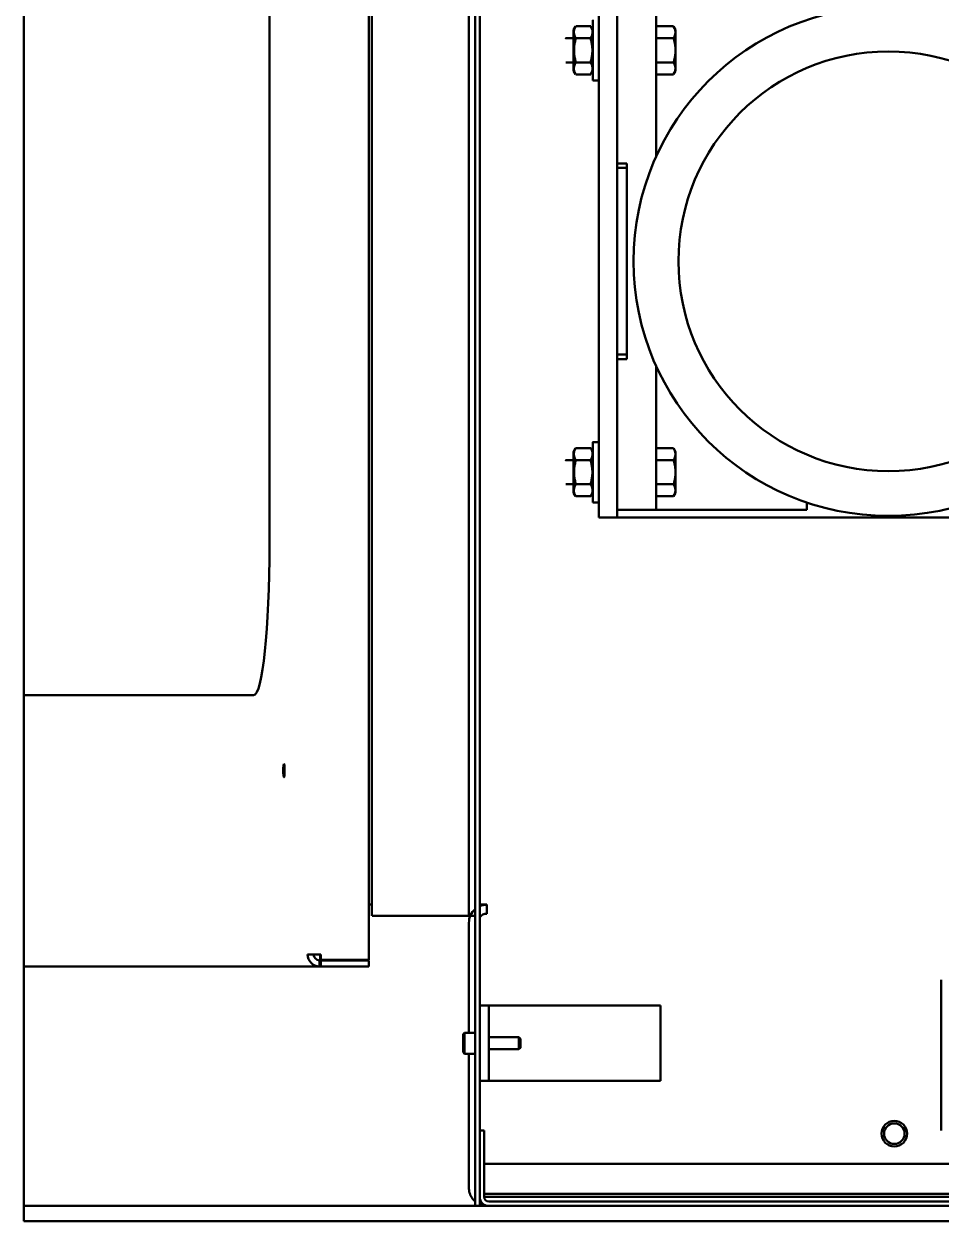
# Model space of a CAD drawing. Header units: millimetres. Extents: x 4915 to 15267, y 4787 to 10268.
# Drawn here: x 5756.6 to 6060.7, y 8630.8 to 9028 of the extents above; entities that cross this region are included whole.
import ezdxf

# ---------------------------------------------------------------- set-up
doc = ezdxf.new("R2010")
doc.units = ezdxf.units.MM
doc.layers.add('外形線', color=7, linetype='Continuous', lineweight=50)

msp = doc.modelspace()

# ---------------------------------------------------------------- linework, layer by layer
at = {"layer": '外形線'}
for p, q in [((5906.23, 9555.78), (5906.23, 8635.78)), ((5907.73, 8635.78), (5907.73, 9555.78)), ((5870.98, 8717.48), (5870.98, 9495.08)), ((5872.01, 9473.1), (5872.01, 8732.1)), ((5904.16, 9473.1), (5904.16, 8732.1)), ((5756.6, 8805.28), (5756.6, 9407.28)), ((5838.01, 9357.28), (5838.01, 8855.28)), ((5947.28, 8864.28), (5947.28, 9034.28)), ((5953.28, 8864.28), (5953.28, 9034.28)), ((5966.28, 8984.07), (5966.28, 9031.77)), ((5938.87, 9026.07), (5939.52, 9027.2)), ((5939.57, 9027.27), (5944.58, 9027.27)), ((5945.27, 9026.07), (5944.62, 9027.2)), ((5966.28, 9027.27), (5971.98, 9027.27)), ((5972.67, 9026.07), (5972.02, 9027.2)), ((5938.87, 9023.27), (5936.27, 9023.27)), ((5939.63, 9023.27), (5944.52, 9023.27)), ((5966.28, 9023.27), (5972.05, 9023.27)), ((5938.87, 9015.27), (5936.27, 9015.27)), ((5939.63, 9015.27), (5944.52, 9015.27)), ((5966.28, 9015.27), (5972.05, 9015.27)), ((5938.87, 9012.47), (5939.52, 9011.35)), ((5939.57, 9011.27), (5944.58, 9011.27)), ((5945.27, 9012.47), (5944.62, 9011.35)), ((5966.28, 9011.27), (5971.98, 9011.27)), ((5972.67, 9012.47), (5972.02, 9011.35)), ((5947.27, 9009.27), (5945.27, 9009.27)), ((5947.24, 9009.27), (5947.24, 8889.27)), ((5953.28, 8981.77), (5956.53, 8981.77)), ((5953.28, 8980.28), (5956.51, 8980.28)), ((5956.51, 8916.77), (5956.51, 8981.77)), ((5956.53, 8981.77), (5956.53, 8916.77)), ((5956.51, 8918.28), (5953.28, 8918.28)), ((5956.53, 8916.77), (5953.28, 8916.77)), ((5966.28, 8866.77), (5966.28, 8914.48)), ((5938.87, 8886.07), (5939.52, 8887.2)), ((5939.57, 8887.27), (5944.58, 8887.27)), ((5945.27, 8886.07), (5944.62, 8887.2)), ((5945.27, 8889.27), (5947.27, 8889.27)), ((5966.28, 8887.27), (5971.98, 8887.27)), ((5972.67, 8886.07), (5972.02, 8887.2)), ((5938.87, 8883.27), (5936.27, 8883.27)), ((5939.63, 8883.27), (5944.52, 8883.27)), ((5966.28, 8883.27), (5972.05, 8883.27)), ((5938.87, 8875.27), (5936.27, 8875.27)), ((5939.63, 8875.27), (5944.52, 8875.27)), ((5966.28, 8875.27), (5972.05, 8875.27)), ((5938.87, 8872.47), (5939.52, 8871.35)), ((5939.57, 8871.27), (5944.58, 8871.27)), ((5945.27, 8872.47), (5944.62, 8871.35)), ((5966.28, 8871.27), (5971.98, 8871.27)), ((5972.67, 8872.47), (5972.02, 8871.35)), ((5945.27, 8869.27), (5947.27, 8869.27)), ((5947.24, 8869.27), (5947.24, 8864.28)), ((5953.28, 8866.77), (5966.28, 8866.77)), ((5966.28, 8866.77), (6016.27, 8866.77)), ((6016.27, 8869.21), (6016.27, 8866.77)), ((5947.28, 8864.28), (5953.28, 8864.28)), ((5959.24, 8864.28), (5953.28, 8864.28)), ((6097.24, 8864.28), (5959.24, 8864.28)), ((5832.77, 8805.28), (5756.6, 8805.28)), ((5756.6, 8719.28), (5756.6, 8805.28)), ((5870.98, 8735.78), (5872.01, 8735.78)), ((5907.87, 8735.78), (5910.13, 8735.78)), ((5910.13, 8732.78), (5910.13, 8735.78)), ((5872.03, 8732.1), (5904.16, 8732.1)), ((5904.16, 8732.1), (5906.23, 8732.1)), ((5904.16, 8693.28), (5904.16, 8729.78)), ((5756.6, 8719.28), (5756.6, 8715.28)), ((5855.07, 8719.28), (5850.67, 8719.28)), ((5854.65, 8717.28), (5854.65, 8715.28)), ((5854.65, 8717.28), (5855.07, 8717.28)), ((5854.86, 8717.48), (5854.86, 8719.28)), ((5855.07, 8717.48), (5854.86, 8717.48)), ((5855.07, 8719.28), (5855.07, 8717.48)), ((5855.07, 8717.48), (5870.98, 8717.48)), ((5855.07, 8717.28), (5870.98, 8717.28)), ((5855.07, 8717.28), (5855.07, 8715.28)), ((5870.98, 8717.28), (5870.98, 8715.28)), ((5756.6, 8715.28), (5854.65, 8715.28)), ((5756.6, 8641.78), (5756.6, 8715.28)), ((5854.65, 8715.28), (5855.07, 8715.28)), ((5870.98, 8715.28), (5855.07, 8715.28)), ((6060.74, 8710.78), (6060.74, 8660.78)), ((5910.73, 8702.28), (5907.73, 8702.28)), ((5910.73, 8677.28), (5910.73, 8702.28)), ((5910.73, 8702.28), (5913.73, 8702.28)), ((5967.73, 8702.28), (5913.73, 8702.28)), ((5967.73, 8677.28), (5967.73, 8702.28)), ((5902.23, 8692.78), (5902.73, 8693.28)), ((5902.23, 8686.78), (5902.23, 8692.78)), ((5902.73, 8693.28), (5902.73, 8686.28)), ((5906.23, 8693.28), (5902.73, 8693.28)), ((5910.73, 8691.78), (5920.73, 8691.78)), ((5920.73, 8687.78), (5920.73, 8691.78)), ((5921.23, 8691.28), (5920.73, 8691.78)), ((5921.23, 8688.28), (5920.73, 8687.78)), ((5921.23, 8691.28), (5921.23, 8688.28)), ((5902.23, 8686.78), (5902.73, 8686.28)), ((5906.23, 8686.28), (5902.73, 8686.28)), ((5904.16, 8641.78), (5904.16, 8686.28)), ((5910.73, 8687.78), (5920.73, 8687.78)), ((5907.73, 8677.28), (5910.73, 8677.28)), ((5910.73, 8677.28), (5913.73, 8677.28)), ((5913.73, 8677.28), (5967.73, 8677.28)), ((5907.73, 8660.78), (5907.73, 8638.78)), ((5909.23, 8660.78), (5907.73, 8660.78)), ((5909.23, 8638.78), (5909.23, 8660.78)), ((6625.24, 8649.78), (5909.23, 8649.78)), ((5756.6, 8641.78), (5756.6, 8635.78)), ((6629.24, 8639.78), (5909.24, 8639.78)), ((6248.36, 8638.78), (5910.19, 8638.78)), ((6663.73, 8637.28), (5910.73, 8637.28)), ((5906.23, 8635.78), (5756.6, 8635.78)), ((5756.6, 8630.78), (5756.6, 8635.78)), ((5906.23, 8635.78), (5907.73, 8635.78)), ((5910.19, 8635.78), (5907.73, 8635.78)), ((5910.73, 8635.78), (5910.19, 8635.78)), ((5910.73, 8635.78), (6663.73, 8635.78)), ((6217.14, 8630.78), (5756.6, 8630.78))]:
    msp.add_line(p, q, dxfattribs=at).dxf.unprotected_set("ltscale", 0)
for points in [[(5939.57, 9027.27), (5939.47, 9027.09), (5939.38, 9026.91), (5939.3, 9026.73), (5939.23, 9026.56), (5939.17, 9026.39), (5939.12, 9026.23), (5939.07, 9026.07), (5939.04, 9025.91), (5939.01, 9025.75), (5939, 9025.59), (5938.99, 9025.44), (5938.99, 9025.28), (5938.99, 9025.13), (5939.01, 9024.97), (5939.03, 9024.82), (5939.06, 9024.66), (5939.1, 9024.5), (5939.15, 9024.34), (5939.2, 9024.17), (5939.27, 9024), (5939.34, 9023.83), (5939.43, 9023.65), (5939.52, 9023.46), (5939.63, 9023.27)], [(5944.52, 9023.27), (5944.63, 9023.46), (5944.72, 9023.65), (5944.81, 9023.83), (5944.88, 9024), (5944.95, 9024.17), (5945, 9024.34), (5945.05, 9024.5), (5945.09, 9024.66), (5945.12, 9024.82), (5945.14, 9024.97), (5945.16, 9025.13), (5945.16, 9025.28), (5945.16, 9025.44), (5945.15, 9025.59), (5945.13, 9025.75), (5945.11, 9025.91), (5945.07, 9026.07), (5945.03, 9026.23), (5944.98, 9026.39), (5944.92, 9026.56), (5944.85, 9026.73), (5944.77, 9026.91), (5944.68, 9027.09), (5944.58, 9027.27)], [(5972.05, 9023.27), (5972.15, 9023.46), (5972.24, 9023.64), (5972.32, 9023.82), (5972.39, 9023.99), (5972.45, 9024.16), (5972.5, 9024.32), (5972.55, 9024.48), (5972.58, 9024.64), (5972.61, 9024.8), (5972.63, 9024.95), (5972.64, 9025.11), (5972.64, 9025.26), (5972.63, 9025.42), (5972.62, 9025.57), (5972.59, 9025.73), (5972.56, 9025.89), (5972.52, 9026.05), (5972.48, 9026.21), (5972.42, 9026.37), (5972.35, 9026.54), (5972.28, 9026.72), (5972.19, 9026.9), (5972.09, 9027.08), (5971.98, 9027.27)], [(5939.63, 9023.27), (5939.53, 9022.9), (5939.44, 9022.53), (5939.35, 9022.18), (5939.28, 9021.83), (5939.22, 9021.5), (5939.17, 9021.17), (5939.12, 9020.84), (5939.09, 9020.52), (5939.06, 9020.21), (5939.04, 9019.89), (5939.03, 9019.58), (5939.02, 9019.27), (5939.03, 9018.96), (5939.04, 9018.65), (5939.06, 9018.34), (5939.09, 9018.02), (5939.12, 9017.7), (5939.17, 9017.38), (5939.22, 9017.05), (5939.28, 9016.71), (5939.35, 9016.37), (5939.44, 9016.01), (5939.53, 9015.65), (5939.63, 9015.27)], [(5944.52, 9015.27), (5944.62, 9015.65), (5944.71, 9016.01), (5944.8, 9016.37), (5944.87, 9016.71), (5944.93, 9017.05), (5944.98, 9017.38), (5945.03, 9017.7), (5945.06, 9018.02), (5945.09, 9018.34), (5945.11, 9018.65), (5945.12, 9018.96), (5945.13, 9019.27), (5945.12, 9019.58), (5945.11, 9019.89), (5945.09, 9020.21), (5945.06, 9020.52), (5945.03, 9020.84), (5944.98, 9021.17), (5944.93, 9021.5), (5944.87, 9021.83), (5944.8, 9022.18), (5944.71, 9022.53), (5944.62, 9022.9), (5944.52, 9023.27)], [(5972.68, 9019.27), (5972.67, 9019.44), (5972.67, 9019.61), (5972.66, 9019.78), (5972.66, 9019.95), (5972.65, 9020.11), (5972.63, 9020.28), (5972.62, 9020.44), (5972.6, 9020.61), (5972.58, 9020.77), (5972.56, 9020.93), (5972.54, 9021.1), (5972.51, 9021.26), (5972.48, 9021.42), (5972.45, 9021.59), (5972.42, 9021.75), (5972.39, 9021.92), (5972.35, 9022.08), (5972.32, 9022.25), (5972.28, 9022.42), (5972.23, 9022.59), (5972.19, 9022.76), (5972.14, 9022.93), (5972.1, 9023.1), (5972.05, 9023.27)], [(5972.05, 9015.27), (5972.1, 9015.45), (5972.14, 9015.62), (5972.19, 9015.79), (5972.23, 9015.96), (5972.28, 9016.13), (5972.32, 9016.3), (5972.35, 9016.46), (5972.39, 9016.63), (5972.42, 9016.79), (5972.45, 9016.96), (5972.48, 9017.12), (5972.51, 9017.29), (5972.54, 9017.45), (5972.56, 9017.61), (5972.58, 9017.78), (5972.6, 9017.94), (5972.62, 9018.1), (5972.63, 9018.27), (5972.65, 9018.43), (5972.66, 9018.6), (5972.66, 9018.77), (5972.67, 9018.93), (5972.67, 9019.1), (5972.68, 9019.27)], [(5939.63, 9015.27), (5939.52, 9015.08), (5939.43, 9014.9), (5939.34, 9014.72), (5939.27, 9014.55), (5939.2, 9014.38), (5939.15, 9014.21), (5939.1, 9014.05), (5939.06, 9013.89), (5939.03, 9013.73), (5939.01, 9013.57), (5938.99, 9013.42), (5938.99, 9013.26), (5938.99, 9013.11), (5939, 9012.95), (5939.01, 9012.8), (5939.04, 9012.64), (5939.07, 9012.48), (5939.12, 9012.32), (5939.17, 9012.15), (5939.23, 9011.99), (5939.3, 9011.82), (5939.38, 9011.64), (5939.47, 9011.46), (5939.57, 9011.27)], [(5944.58, 9011.27), (5944.68, 9011.46), (5944.77, 9011.64), (5944.85, 9011.82), (5944.92, 9011.99), (5944.98, 9012.15), (5945.03, 9012.32), (5945.07, 9012.48), (5945.11, 9012.64), (5945.13, 9012.8), (5945.15, 9012.95), (5945.16, 9013.11), (5945.16, 9013.26), (5945.16, 9013.42), (5945.14, 9013.57), (5945.12, 9013.73), (5945.09, 9013.89), (5945.05, 9014.05), (5945, 9014.21), (5944.95, 9014.38), (5944.88, 9014.55), (5944.81, 9014.72), (5944.72, 9014.9), (5944.63, 9015.08), (5944.52, 9015.27)], [(5971.98, 9011.27), (5972.09, 9011.46), (5972.19, 9011.65), (5972.28, 9011.83), (5972.35, 9012), (5972.42, 9012.17), (5972.48, 9012.34), (5972.52, 9012.5), (5972.56, 9012.66), (5972.59, 9012.82), (5972.62, 9012.97), (5972.63, 9013.13), (5972.64, 9013.28), (5972.64, 9013.44), (5972.63, 9013.59), (5972.61, 9013.75), (5972.58, 9013.91), (5972.55, 9014.07), (5972.5, 9014.23), (5972.45, 9014.39), (5972.39, 9014.56), (5972.32, 9014.73), (5972.24, 9014.9), (5972.15, 9015.09), (5972.05, 9015.27)], [(5939.57, 8887.27), (5939.47, 8887.09), (5939.38, 8886.91), (5939.3, 8886.73), (5939.23, 8886.56), (5939.17, 8886.39), (5939.12, 8886.23), (5939.07, 8886.07), (5939.04, 8885.91), (5939.01, 8885.75), (5939, 8885.59), (5938.99, 8885.44), (5938.99, 8885.28), (5938.99, 8885.13), (5939.01, 8884.97), (5939.03, 8884.82), (5939.06, 8884.66), (5939.1, 8884.5), (5939.15, 8884.34), (5939.2, 8884.17), (5939.27, 8884), (5939.34, 8883.83), (5939.43, 8883.65), (5939.52, 8883.46), (5939.63, 8883.27)], [(5944.52, 8883.27), (5944.63, 8883.46), (5944.72, 8883.65), (5944.81, 8883.83), (5944.88, 8884), (5944.95, 8884.17), (5945, 8884.34), (5945.05, 8884.5), (5945.09, 8884.66), (5945.12, 8884.82), (5945.14, 8884.97), (5945.16, 8885.13), (5945.16, 8885.28), (5945.16, 8885.44), (5945.15, 8885.59), (5945.13, 8885.75), (5945.11, 8885.91), (5945.07, 8886.07), (5945.03, 8886.23), (5944.98, 8886.39), (5944.92, 8886.56), (5944.85, 8886.73), (5944.77, 8886.91), (5944.68, 8887.09), (5944.58, 8887.27)], [(5972.05, 8883.27), (5972.15, 8883.46), (5972.24, 8883.64), (5972.32, 8883.82), (5972.39, 8883.99), (5972.45, 8884.16), (5972.5, 8884.32), (5972.55, 8884.48), (5972.58, 8884.64), (5972.61, 8884.8), (5972.63, 8884.95), (5972.64, 8885.11), (5972.64, 8885.26), (5972.63, 8885.42), (5972.62, 8885.57), (5972.59, 8885.73), (5972.56, 8885.89), (5972.52, 8886.05), (5972.48, 8886.21), (5972.42, 8886.37), (5972.35, 8886.54), (5972.28, 8886.72), (5972.19, 8886.9), (5972.09, 8887.08), (5971.98, 8887.27)], [(5939.63, 8883.27), (5939.53, 8882.9), (5939.44, 8882.53), (5939.35, 8882.18), (5939.28, 8881.83), (5939.22, 8881.5), (5939.17, 8881.17), (5939.12, 8880.84), (5939.09, 8880.52), (5939.06, 8880.21), (5939.04, 8879.89), (5939.03, 8879.58), (5939.02, 8879.27), (5939.03, 8878.96), (5939.04, 8878.65), (5939.06, 8878.34), (5939.09, 8878.02), (5939.12, 8877.7), (5939.17, 8877.38), (5939.22, 8877.05), (5939.28, 8876.71), (5939.35, 8876.37), (5939.44, 8876.01), (5939.53, 8875.65), (5939.63, 8875.27)], [(5944.52, 8875.27), (5944.62, 8875.65), (5944.71, 8876.01), (5944.8, 8876.37), (5944.87, 8876.71), (5944.93, 8877.05), (5944.98, 8877.38), (5945.03, 8877.7), (5945.06, 8878.02), (5945.09, 8878.34), (5945.11, 8878.65), (5945.12, 8878.96), (5945.13, 8879.27), (5945.12, 8879.58), (5945.11, 8879.89), (5945.09, 8880.21), (5945.06, 8880.52), (5945.03, 8880.84), (5944.98, 8881.17), (5944.93, 8881.5), (5944.87, 8881.83), (5944.8, 8882.18), (5944.71, 8882.53), (5944.62, 8882.9), (5944.52, 8883.27)], [(5972.68, 8879.27), (5972.67, 8879.44), (5972.67, 8879.61), (5972.66, 8879.78), (5972.66, 8879.95), (5972.65, 8880.11), (5972.63, 8880.28), (5972.62, 8880.44), (5972.6, 8880.61), (5972.58, 8880.77), (5972.56, 8880.93), (5972.54, 8881.1), (5972.51, 8881.26), (5972.48, 8881.42), (5972.45, 8881.59), (5972.42, 8881.75), (5972.39, 8881.92), (5972.35, 8882.08), (5972.32, 8882.25), (5972.28, 8882.42), (5972.23, 8882.59), (5972.19, 8882.76), (5972.14, 8882.93), (5972.1, 8883.1), (5972.05, 8883.27)], [(5972.05, 8875.27), (5972.1, 8875.45), (5972.14, 8875.62), (5972.19, 8875.79), (5972.23, 8875.96), (5972.28, 8876.13), (5972.32, 8876.3), (5972.35, 8876.46), (5972.39, 8876.63), (5972.42, 8876.79), (5972.45, 8876.96), (5972.48, 8877.12), (5972.51, 8877.29), (5972.54, 8877.45), (5972.56, 8877.61), (5972.58, 8877.78), (5972.6, 8877.94), (5972.62, 8878.1), (5972.63, 8878.27), (5972.65, 8878.43), (5972.66, 8878.6), (5972.66, 8878.77), (5972.67, 8878.93), (5972.67, 8879.1), (5972.68, 8879.27)], [(5939.63, 8875.27), (5939.52, 8875.08), (5939.43, 8874.9), (5939.34, 8874.72), (5939.27, 8874.55), (5939.2, 8874.38), (5939.15, 8874.21), (5939.1, 8874.05), (5939.06, 8873.89), (5939.03, 8873.73), (5939.01, 8873.57), (5938.99, 8873.42), (5938.99, 8873.26), (5938.99, 8873.11), (5939, 8872.95), (5939.01, 8872.8), (5939.04, 8872.64), (5939.07, 8872.48), (5939.12, 8872.32), (5939.17, 8872.15), (5939.23, 8871.99), (5939.3, 8871.82), (5939.38, 8871.64), (5939.47, 8871.46), (5939.57, 8871.27)], [(5944.58, 8871.27), (5944.68, 8871.46), (5944.77, 8871.64), (5944.85, 8871.82), (5944.92, 8871.99), (5944.98, 8872.15), (5945.03, 8872.32), (5945.07, 8872.48), (5945.11, 8872.64), (5945.13, 8872.8), (5945.15, 8872.95), (5945.16, 8873.11), (5945.16, 8873.26), (5945.16, 8873.42), (5945.14, 8873.57), (5945.12, 8873.73), (5945.09, 8873.89), (5945.05, 8874.05), (5945, 8874.21), (5944.95, 8874.38), (5944.88, 8874.55), (5944.81, 8874.72), (5944.72, 8874.9), (5944.63, 8875.08), (5944.52, 8875.27)], [(5971.98, 8871.27), (5972.09, 8871.46), (5972.19, 8871.65), (5972.28, 8871.83), (5972.35, 8872), (5972.42, 8872.17), (5972.48, 8872.34), (5972.52, 8872.5), (5972.56, 8872.66), (5972.59, 8872.82), (5972.62, 8872.97), (5972.63, 8873.13), (5972.64, 8873.28), (5972.64, 8873.44), (5972.63, 8873.59), (5972.61, 8873.75), (5972.58, 8873.91), (5972.55, 8874.07), (5972.5, 8874.23), (5972.45, 8874.39), (5972.39, 8874.56), (5972.32, 8874.73), (5972.24, 8874.9), (5972.15, 8875.09), (5972.05, 8875.27)], [(5906.23, 8637.26), (5906.07, 8637.4), (5905.92, 8637.55), (5905.77, 8637.7), (5905.63, 8637.86), (5905.49, 8638.02), (5905.36, 8638.19), (5905.23, 8638.37), (5905.11, 8638.54), (5905, 8638.72), (5904.9, 8638.91), (5904.8, 8639.1), (5904.7, 8639.29), (5904.62, 8639.49), (5904.54, 8639.69), (5904.47, 8639.89), (5904.4, 8640.09), (5904.35, 8640.3), (5904.3, 8640.5), (5904.26, 8640.71), (5904.22, 8640.92), (5904.2, 8641.14), (5904.18, 8641.35), (5904.16, 8641.56), (5904.16, 8641.78)], [(5910.19, 8635.78), (5910.09, 8635.78), (5909.98, 8635.78), (5909.88, 8635.78), (5909.77, 8635.79), (5909.67, 8635.8), (5909.56, 8635.81), (5909.45, 8635.82), (5909.35, 8635.84), (5909.24, 8635.85), (5909.14, 8635.87), (5909.04, 8635.89), (5908.93, 8635.91), (5908.83, 8635.93), (5908.73, 8635.96), (5908.62, 8635.98), (5908.52, 8636.01), (5908.42, 8636.04), (5908.32, 8636.07), (5908.22, 8636.11), (5908.12, 8636.14), (5908.02, 8636.18), (5907.92, 8636.22), (5907.82, 8636.26), (5907.73, 8636.3)], [(5909.23, 8638.93), (5909.27, 8638.92), (5909.3, 8638.91), (5909.34, 8638.9), (5909.38, 8638.89), (5909.42, 8638.88), (5909.46, 8638.86), (5909.5, 8638.86), (5909.54, 8638.85), (5909.58, 8638.84), (5909.62, 8638.83), (5909.66, 8638.82), (5909.7, 8638.82), (5909.74, 8638.81), (5909.78, 8638.8), (5909.83, 8638.8), (5909.87, 8638.79), (5909.91, 8638.79), (5909.95, 8638.79), (5909.99, 8638.78), (5910.03, 8638.78), (5910.07, 8638.78), (5910.11, 8638.78), (5910.15, 8638.78), (5910.19, 8638.78)]]:
    msp.add_lwpolyline(points, dxfattribs=at).dxf.unprotected_set("ltscale", 0)
for centre, radius in [((6043.28, 8949.27), 84.5), ((6043.29, 8949.27), 69.63), ((6045.24, 8659.78), 4.25), ((6045.24, 8659.78), 3.4)]:
    msp.add_circle(centre, radius, dxfattribs=at).dxf.unprotected_set("ltscale", 0)
for centre, radius, start, end in [((6043.28, 8949.27), 84.5, 90, 270), ((6045.24, 8659.78), 4.25, 270.0074, 89.9926), ((6045.24, 8659.78), 3.4, 0, 89.9861), ((6045.24, 8659.78), 3.4, 270.0139, 0), ((5910.73, 8638.78), 3, 180, 270), ((5910.73, 8638.78), 1.5, 180, 270)]:
    msp.add_arc(centre, radius, start, end, dxfattribs=at).dxf.unprotected_set("ltscale", 0)
for centre, major_axis, ratio, start_param, end_param in [((5945.27, 9019.27), (0, 10), 0.000138, 3.141593, 7.105984), ((5938.87, 9019.27), (0, -6.8), 0.000138, 5.341264, 10.366699), ((5945.27, 9019.27), (0, 6.8), 0.000138, 3.141832, 6.282946), ((5947.27, 9019.27), (0, 10), 0.000138, 3.141592, 6.283185), ((5972.67, 9019.27), (0, 6.8), 0.000138, 4.712389, 6.282946), ((5936.27, 9019.27), (0, 4), 0.000138, 6.283185196478811, 6.283185307177811), ((5938.87, 9019.27), (0, 4), 0.000138, 3.141604, 6.283196), ((5947.28, 9019.28), (0, 5.25), 0.000138, 3.141593, 6.283185), ((5972.67, 9019.27), (0, -6.8), 0.000138, 0.000239, 1.570796), ((5945.27, 9019.27), (0, -10), 0.000138, 5.460386, 6.283185), ((5938.87, 8879.27), (0, -6.8), 0.000138, 5.341264, 10.366699), ((5945.27, 8879.27), (0, -10), 0.000138, 6.283185, 10.247573), ((5947.27, 8879.27), (0, -10), 0.000138, 0.000006, 3.141598), ((5936.27, 8879.27), (0, 4), 0.000138, 6.28318520706536, 6.283185307177811), ((5938.87, 8879.27), (0, 4), 0.000138, 3.125578, 6.283196), ((5938.87, 8879.27), (0, 4), 0.000138, 0, 0.016026), ((5945.27, 8879.27), (0, 6.8), 0.000138, 3.141832, 6.282946), ((5947.28, 8879.28), (0, 5.25), 0.000138, 3.141593, 6.283185), ((5972.67, 8879.27), (0, 6.8), 0.000138, 4.712389, 6.282946), ((5972.67, 8879.27), (0, -6.8), 0.000138, 0.000239, 1.570796), ((5945.27, 8879.27), (0, -10), 0.000138, 5.460391, 6.283185), ((5832.77, 8855.28), (0, -50), 0.104666, 0, 1.570796), ((5910.13, 8729.78), (0, 6), 0.994507, 0, 0.414164), ((5910.13, 8729.78), (0, 6), 0.994507, 0.712603, 1.570796), ((5910.13, 8729.78), (1.78, 2.41), 0.998373, 0.635374, 1.570796), ((5854.65, 8719.28), (0, -4), 0.994507, 4.712389, 6.283185), ((5854.65, 8719.28), (0, -2), 0.994507, 4.712389, 6.283185)]:
    msp.add_ellipse(centre, major_axis=major_axis, ratio=ratio, start_param=start_param, end_param=end_param, dxfattribs=at).dxf.unprotected_set("ltscale", 0)
msp.add_ellipse((5842.82, 8780.28), major_axis=(0, 2.25), ratio=0.104666, dxfattribs=at).dxf.unprotected_set("ltscale", 0)

doc.saveas('drawing.dxf')
